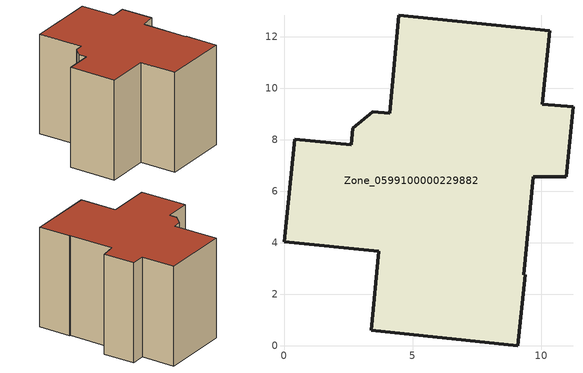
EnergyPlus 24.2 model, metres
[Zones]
Zone_0599100000229882
 floor ground (C_G): 3.68,3.67 0,4.03 0.41,8.01 2.61,7.8 2.68,8.44 3.45,9.08 4.1,9.03 4.46,12.83 10.32,12.24 10.04,9.38 11.23,9.27 10.96,6.57 9.68,6.57 9.31,2.75 9.37,2.75 9.09,0 3.38,0.59 z0
 wall outside (C_F): 10.04,9.38 10.32,12.24 4.46,12.83 4.1,9.03 3.45,9.08 2.68,8.44 2.61,7.8 0.41,8.01 0,4.03 3.68,3.67 3.38,0.59 9.09,0 9.37,2.75 9.31,2.75 9.68,6.57 10.96,6.57 11.23,9.27 10.04,9.38 z0:8.48
 roof outside (C_R): 9.68,6.57 10.96,6.57 11.23,9.27 10.04,9.38 10.32,12.24 4.46,12.83 4.1,9.03 3.45,9.08 2.68,8.44 2.61,7.8 0.41,8.01 0,4.03 3.68,3.67 3.38,0.59 9.09,0 9.37,2.75 9.31,2.75 z8.48
[BUILDING]
Pand.0599100000229882: North Axis=0; Terrain=City; Loads Convergence Tolerance Value=0.04; Temperature Convergence Tolerance Value=0.4; Solar Distribution=FullExterior; Maximum Number of Warmup Days=25; Minimum Number of Warmup Days=1
[Site:Location]
Rotterdam.The.Hague.AP_ZH_NLD Design_Conditions: Latitude=51.96; Longitude=4.45; Time Zone=1; Elevation=-4.5
[SITE:GROUNDTEMPERATURE:BUILDINGSURFACE]
18, 18, 18, 18, 18, 18, 18, 18, 18, 18, 18, 18
[MATERIAL] Thermal Absorptance=0.9; Solar Absorptance=0.7; Visible Absorptance=0.7
Name | Roughness | Thickness | Conductivity | Density | Specific Heat
G.TC.1975-1991 | MediumSmooth | 0.15 | 0.288461 | 540 | 1210
F.TC.1975-1991 | Rough | 0.3 | 0.230769 | 1920 | 840
R.TC.1975-1991 | MediumRough | 0.2 | 0.153846 | 1500 | 1000
[CONSTRUCTION]
C_G: G.TC.1975-1991
C_F: F.TC.1975-1991
C_R: R.TC.1975-1991
[ZONE]
Zone_0599100000229882: Type=1; Multiplier=1; Ceiling Height=Autocalculate; Volume=Autocalculate; Floor Area=autocalculate; Part of Total Floor Area=Yes
[ZONEINFILTRATION:DESIGNFLOWRATE]
Infil_Zone_0599100000229882: Zone or ZoneList or Space or SpaceList=Zone_0599100000229882; Schedule=AlwaysOn; Design Flow Rate Calculation Method=Flow/Area; Flow Rate per Floor Area=0.003; Constant Term Coefficient=1; Temperature Term Coefficient=0; Velocity Term Coefficient=0; Velocity Squared Term Coefficient=0
[HVACTEMPLATE:ZONE:IDEALLOADSAIRSYSTEM]
Zone_0599100000229882: Maximum Heating Supply Air Temperature=50; Minimum Cooling Supply Air Temperature=13; Maximum Heating Supply Air Humidity Ratio=0.0156; Minimum Cooling Supply Air Humidity Ratio=0.0077; Heating Limit=NoLimit; Cooling Limit=NoLimit; Dehumidification Control Type=ConstantSensibleHeatRatio; Cooling Sensible Heat Ratio=0.7; Dehumidification Setpoint=60; Humidification Control Type=None; Humidification Setpoint=30; Outdoor Air Method=None; Outdoor Air Flow Rate per Person=0.00944; Outdoor Air Flow Rate per Zone Floor Area=0; Outdoor Air Flow Rate per Zone=0; Demand Controlled Ventilation Type=None; Outdoor Air Economizer Type=NoEconomizer; Heat Recovery Type=None; Sensible Heat Recovery Effectiveness=0.7; Latent Heat Recovery Effectiveness=0.65
[ZONECONTROL:THERMOSTAT]
ThermostatControl_Zone_0599100000229882: Zone or ZoneList=Zone_0599100000229882; Control Type Schedule=DualSetpointControlType; Control 1=Thermostat_Zone_0599100000229882; Temperature Difference Between Cutout And Setpoint=0
[THERMOSTATSETPOINT:DUALSETPOINT]
Thermostat_Zone_0599100000229882: Heating Setpoint Temperature Schedule=HeatingSetpoint_Zone_0599100000229882; Cooling Setpoint Temperature Schedule=CoolingSetpoint_Zone_0599100000229882
[SCHEDULE:COMPACT]
HeatingSetpoint_Zone_0599100000229882: Through: 12/31, For: AllDays, Until: 24:00, 21
CoolingSetpoint_Zone_0599100000229882: Through: 12/31, For: AllDays, Until: 24:00, 24
DualSetpointControlType: Through: 12/31, For: AllDays, Until: 24:00, 4
AlwaysOn: Through: 12/31, For: AllDays, Until: 24:00, 1
